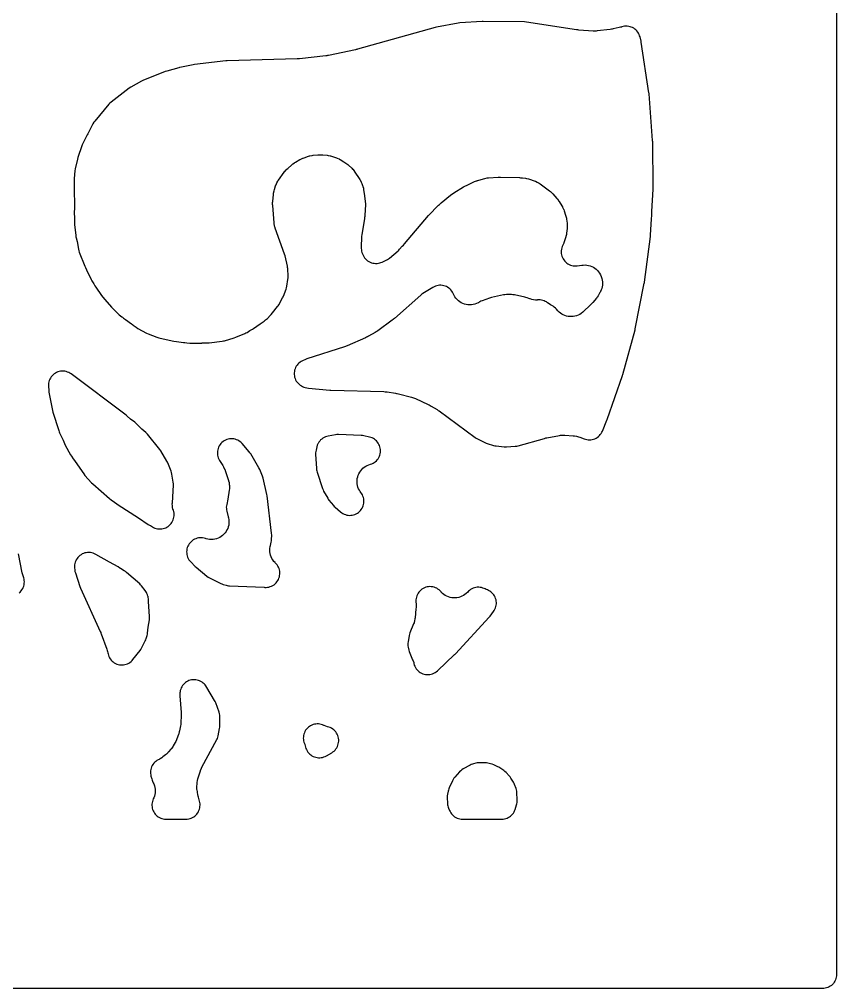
# Model space of a CAD drawing. Header units: millimetres. Extents: x 0 to 300, y 0 to 300.
# Drawn here: x 155.5 to 300.1, y -0.1 to 171.4 of the extents above; entities that cross this region are included whole.
import ezdxf

# ---------------------------------------------------------------- set-up
doc = ezdxf.new("R2010")
doc.units = ezdxf.units.MM
doc.layers.add('CUT', color=7, linetype='CONTINUOUS')

msp = doc.modelspace()

# ---------------------------------------------------------------- linework, layer by layer
at = {"layer": 'CUT'}
for points in [[(300.15, 297.0119), (300.15, 2.4114), (300.1369, 2.1453), (300.135, 2.1054), (300.135, 2.1053), (300.099, 1.8629), (300.0395, 1.6252), (299.9569, 1.3944), (299.8521, 1.1729), (299.7262, 0.9627), (299.5802, 0.7659), (299.4156, 0.5844), (299.2341, 0.4198), (299.0373, 0.2738), (298.8271, 0.1479), (298.6056, 0.0431), (298.3748, -0.0395), (298.1371, -0.099), (297.8947, -0.135), (297.5886, -0.15), (297.0775, -0.15), (3, -0.15)], [(155.4846, 69.8985), (155.668, 70.0649), (155.8339, 70.2486), (155.9809, 70.4479), (156.1075, 70.6607), (156.2123, 70.885), (156.2945, 71.1185), (156.3532, 71.3591), (156.3878, 71.6042), (156.398, 71.8516), (156.3836, 72.0988), (156.3449, 72.3433), (156.2822, 72.5828), (156.1727, 72.9297), (156.1147, 73.1334), (156.0792, 73.2728), (156.0328, 73.4795), (155.3833, 76.8083)]]:
    msp.add_lwpolyline(points, dxfattribs=at)
for points in [[(165.2503, 136.5051), (165.2547, 135.4103), (165.2699, 135.1458), (165.487, 133.1814), (165.5211, 132.9625), (165.5744, 132.7475), (165.7671, 132.0956), (165.9857, 130.7444), (166.0408, 130.4891), (166.1223, 130.241), (167.0815, 127.7639), (167.1953, 127.5122), (167.4032, 127.1129), (168.2015, 125.3938), (168.3129, 125.1814), (168.4441, 124.9806), (168.6903, 124.6406), (168.8691, 124.2971), (169.0262, 124.0356), (170.0476, 122.5494), (170.2638, 122.2775), (170.6569, 121.8479), (171.8457, 120.4682), (171.9944, 120.31), (172.1563, 120.1653), (172.3182, 120.0328), (172.8328, 119.4706), (173.0041, 119.3007), (173.191, 119.148), (173.6804, 118.7863), (173.7792, 118.6969), (173.9582, 118.5619), (174.3159, 118.3166), (175.3401, 117.5596), (175.5113, 117.4195), (175.6855, 117.2891), (175.8132, 117.2099), (176.1923, 116.9298), (176.4938, 116.7386), (178.0179, 115.9187), (178.2886, 115.7933), (179.8704, 115.1722), (180.2149, 115.0649), (182.56, 114.5166), (182.8532, 114.4662), (183.3226, 114.4141), (184.5546, 114.242), (184.8249, 114.2191), (185.1737, 114.2085), (185.7018, 114.1499), (186.0018, 114.1347), (187.2259, 114.1465), (187.4801, 114.1388), (187.7829, 114.148), (187.8298, 114.1523), (188.8179, 114.1617), (189.1095, 114.1816), (191.4331, 114.4774), (191.6253, 114.5095), (191.8144, 114.5565), (193.5503, 115.0603), (193.8296, 115.1597), (195.4217, 115.8351), (195.6186, 115.9289), (195.8065, 116.0395), (196.2841, 116.3495), (196.5298, 116.4586), (196.7606, 116.5758), (196.9781, 116.7162), (198.1292, 117.547), (198.6561, 117.889), (198.8474, 118.0263), (199.025, 118.1811), (199.0771, 118.2311), (199.0803, 118.2334), (199.2487, 118.3663), (199.4052, 118.5132), (199.9039, 119.0236), (200.0972, 119.2088), (200.3396, 119.4773), (201.2026, 120.5851), (201.311, 120.7354), (201.4079, 120.8934), (202.1047, 122.1289), (202.191, 122.2964), (202.2645, 122.4699), (202.7315, 123.7006), (202.809, 123.9406), (202.8619, 124.1872), (203.0584, 125.3983), (203.0875, 125.6719), (203.0863, 125.947), (203.0033, 127.3454), (202.9835, 127.5439), (202.948, 127.7402), (202.54, 129.5734), (202.4546, 129.8696), (200.8129, 134.4762), (200.7618, 134.63), (200.7533, 134.6577), (200.6779, 134.9459), (200.6276, 135.2396), (200.624, 135.2684), (200.6071, 135.4296), (200.3529, 138.4848), (200.3428, 138.6484), (200.3417, 138.6777), (200.3431, 139.0053), (200.3445, 139.0345), (200.356, 139.198), (200.4684, 140.4196), (200.4933, 140.627), (200.4988, 140.6638), (200.5831, 141.0727), (200.5926, 141.1087), (200.6517, 141.309), (200.8625, 141.957), (200.9272, 142.1395), (200.9396, 142.1718), (201.084, 142.497), (201.2612, 142.8056), (201.2799, 142.8346), (201.389, 142.9946), (202.3972, 144.3935), (202.5243, 144.5598), (202.5477, 144.5888), (202.8287, 144.8989), (202.8552, 144.9251), (203.0083, 145.0679), (203.7263, 145.7015), (203.8735, 145.8248), (203.9003, 145.8461), (204.2125, 146.0693), (204.2413, 146.0877), (204.4056, 146.1871), (205.1519, 146.6126), (205.3189, 146.7023), (205.3491, 146.7175), (205.6956, 146.871), (205.7272, 146.8832), (205.9058, 146.9466), (206.6999, 147.2062), (206.8858, 147.2617), (206.9193, 147.2708), (207.2984, 147.3525), (207.3326, 147.3581), (207.5249, 147.3842), (208.3115, 147.4702), (208.5195, 147.4871), (208.5566, 147.4891), (208.9736, 147.4881), (209.0108, 147.486), (209.2186, 147.4681), (209.9676, 147.3826), (210.1447, 147.3581), (210.1762, 147.353), (210.5258, 147.2789), (210.5567, 147.2708), (210.7285, 147.2213), (211.4812, 146.9849), (211.6796, 146.9164), (211.7146, 146.9032), (212.0981, 146.7337), (212.1315, 146.7166), (212.3156, 146.616), (212.9368, 146.2536), (213.6636, 145.7268), (213.7389, 145.6593), (214.3347, 145.0932), (214.4802, 144.9472), (214.5054, 144.9204), (214.7712, 144.6055), (214.7934, 144.5761), (214.9129, 144.4082), (215.6706, 143.279), (215.7917, 143.0862), (215.8122, 143.0512), (216.0182, 142.6453), (216.0343, 142.6081), (216.1184, 142.3965), (216.244, 142.0503), (216.2978, 141.8913), (216.3067, 141.8626), (216.3925, 141.5381), (216.3989, 141.5088), (216.4308, 141.3439), (216.6266, 140.1966), (216.757, 138.7024), (216.7572, 138.6996), (216.6542, 136.7451), (216.6361, 136.5255), (216.6194, 136.3767), (216.5885, 136.1585), (216.1098, 133.3741), (216.0749, 133.03), (216.0131, 131.0886), (216.0165, 130.8572), (216.0412, 130.6272), (216.087, 130.4005), (216.1537, 130.179), (216.2484, 129.9098), (216.3443, 129.6758), (216.4634, 129.4527), (216.6044, 129.2428), (216.7658, 129.0482), (216.9461, 128.8709), (217.1434, 128.7128), (217.3557, 128.5753), (217.5807, 128.46), (217.8163, 128.3681), (218.0599, 128.3004), (218.3091, 128.2576), (218.5614, 128.2403), (218.6162, 128.2393), (218.8437, 128.2455), (219.0697, 128.2724), (219.2923, 128.3198), (219.5097, 128.3872), (219.7201, 128.4741), (220.4476, 128.8142), (220.6471, 128.9186), (220.8363, 129.0405), (221.0138, 129.179), (222.5296, 130.4753), (222.6712, 130.6062), (222.8022, 130.7476), (223.2931, 131.3198), (223.4746, 131.4915), (223.6613, 131.6882), (227.936, 136.7135), (229.6794, 138.5295), (229.8452, 138.6919), (229.9612, 138.7986), (230.1367, 138.9504), (231.8367, 140.3307), (232.0358, 140.4817), (232.1743, 140.5796), (232.383, 140.7169), (234.1374, 141.7894), (234.3275, 141.8982), (234.4587, 141.9682), (234.6548, 142.0656), (236.0854, 142.725), (236.213, 142.7809), (236.2361, 142.7905), (236.497, 142.888), (236.5207, 142.8959), (236.6537, 142.9373), (237.6864, 143.238), (237.8854, 143.29), (237.9212, 143.2983), (238.3262, 143.3693), (238.3626, 143.3737), (238.5675, 143.3924), (240.233, 143.4988), (240.3953, 143.5057), (240.5057, 143.5079), (240.6681, 143.5077), (244.0047, 143.4314), (244.2226, 143.4201), (244.3703, 143.4081), (244.5872, 143.3841), (245.0744, 143.3158), (245.2397, 143.2889), (245.2691, 143.2834), (245.5952, 143.2075), (245.6241, 143.1994), (245.7843, 143.1507), (246.6159, 142.877), (246.8045, 142.8093), (246.8379, 142.7963), (247.1733, 142.6446), (247.4907, 142.4579), (247.5205, 142.4381), (247.6845, 142.323), (249.3324, 141.0998), (249.4845, 140.9807), (249.5111, 140.9587), (249.796, 140.6977), (249.8202, 140.6731), (249.9522, 140.5319), (250.6346, 139.7633), (250.7367, 139.6433), (250.7545, 139.6214), (250.9432, 139.3691), (250.9591, 139.3458), (251.0453, 139.2139), (251.5169, 138.4582), (251.6308, 138.2628), (251.65, 138.2274), (251.8415, 137.8179), (251.8563, 137.7804), (251.9332, 137.5677), (252.1851, 136.7986), (252.2345, 136.6353), (252.2427, 136.606), (252.3189, 136.2736), (252.3244, 136.2436), (252.3511, 136.0752), (252.4503, 135.3429), (252.4678, 135.19), (252.4704, 135.1625), (252.4853, 134.8798), (252.4769, 134.5968), (252.4749, 134.5693), (252.4609, 134.416), (252.3708, 133.6129), (252.3435, 133.417), (252.3378, 133.3822), (252.2525, 132.9961), (252.2431, 132.9621), (252.1853, 132.7729), (251.9435, 132.0498), (251.8778, 131.8689), (251.8652, 131.8369), (251.7064, 131.4865), (251.6893, 131.4533), (251.5859, 131.2259), (251.5057, 130.9894), (251.4495, 130.7461), (251.4179, 130.4983), (251.4111, 130.2487), (251.4293, 129.9996), (251.4723, 129.7535), (251.5396, 129.513), (251.6305, 129.2804), (251.7442, 129.0581), (251.8795, 128.8482), (252.0351, 128.6528), (252.2094, 128.4739), (252.4007, 128.3133), (252.6071, 128.1727), (252.8264, 128.0532), (253.0566, 127.9563), (253.2953, 127.8829), (253.5401, 127.8336), (253.7886, 127.809), (254.0384, 127.8093), (254.2545, 127.8312), (254.2546, 127.8304), (255.0668, 127.933), (255.2506, 127.9517), (255.2835, 127.9542), (255.623, 127.9634), (255.932, 127.9413), (256.2374, 127.8889), (256.5361, 127.8067), (256.8253, 127.6955), (257.1021, 127.5564), (257.3639, 127.3907), (257.6081, 127.2001), (257.8324, 126.9863), (258.0346, 126.7515), (258.2127, 126.498), (258.3649, 126.2282), (258.5005, 125.9207), (258.6102, 125.5873), (258.6803, 125.2782), (258.7183, 124.9864), (258.7288, 124.6922), (258.7118, 124.3984), (258.6675, 124.1075), (258.5961, 123.822), (258.4983, 123.5444), (258.3632, 123.2515), (258.3487, 123.2236), (258.2642, 123.0698), (258.0158, 122.6417), (257.9386, 122.5146), (257.9243, 122.4921), (257.7552, 122.2476), (257.7392, 122.2263), (257.6475, 122.1093), (257.007, 121.3243), (256.8445, 121.138), (256.7301, 121.0153), (256.5557, 120.8402), (255.3732, 119.7286), (255.2386, 119.608), (255.214, 119.5871), (254.9513, 119.3839), (254.6948, 119.2225), (254.424, 119.0865), (254.1414, 118.9773), (253.8496, 118.8957), (253.5513, 118.8426), (253.2492, 118.8184), (252.9463, 118.8234), (252.6452, 118.8576), (252.3488, 118.9206), (252.0598, 119.0118), (251.781, 119.1304), (251.5148, 119.2753), (251.2639, 119.4451), (251.0304, 119.6382), (250.8167, 119.853), (250.5733, 120.1499), (250.3934, 120.3468), (250.1936, 120.5235), (249.9761, 120.6778), (249.7434, 120.8082), (249.541, 120.9077), (249.2683, 121.0747), (248.9998, 121.2783), (248.8032, 121.4132), (248.5946, 121.5287), (248.376, 121.6239), (248.1493, 121.6977), (247.9165, 121.7497), (247.6799, 121.7792), (247.4416, 121.7861), (247.2037, 121.7702), (247.1573, 121.7649), (246.8431, 121.7604), (246.53, 121.7872), (246.2212, 121.8452), (245.8907, 121.9422), (245.8591, 121.9532), (245.6838, 122.0193), (245.3688, 122.1472), (245.1601, 122.2213), (244.9457, 122.2766), (243.1184, 122.6628), (242.8617, 122.7033), (242.6022, 122.7169), (241.7196, 122.7171), (241.4607, 122.7038), (241.2046, 122.6637), (239.0588, 122.2127), (238.876, 122.167), (238.6971, 122.1076), (237.4027, 121.6234), (237.199, 121.5368), (237.0038, 121.4324), (236.9177, 121.3814), (236.757, 121.2913), (236.7279, 121.276), (236.4211, 121.1327), (236.1297, 121.0301), (235.8297, 120.9566), (235.5239, 120.9128), (235.2153, 120.8993), (234.9068, 120.9161), (234.6015, 120.9631), (234.3023, 121.0398), (234.012, 121.1455), (233.7336, 121.2792), (233.4695, 121.4396), (233.2225, 121.6251), (232.9949, 121.8339), (232.7889, 122.064), (232.6064, 122.3133), (232.4493, 122.5793), (232.2867, 122.9288), (232.1711, 123.1482), (232.0343, 123.355), (231.8777, 123.5473), (231.7028, 123.7231), (231.5114, 123.8808), (231.3053, 124.0187), (231.0865, 124.1355), (230.8572, 124.23), (230.6197, 124.3014), (230.3763, 124.3489), (230.1294, 124.372), (229.8814, 124.3706), (229.6348, 124.3446), (229.392, 124.2943), (229.1553, 124.2201), (228.9272, 124.1229), (228.7098, 124.0036), (226.9179, 122.9011), (226.7397, 122.7805), (226.5724, 122.6451), (221.8823, 118.5), (221.7504, 118.3887), (221.659, 118.3152), (221.5221, 118.2101), (218.9423, 116.3223), (218.7676, 116.2019), (218.6467, 116.1235), (218.4655, 116.0132), (217.2771, 115.335), (217.1017, 115.241), (216.9809, 115.1804), (216.8008, 115.0958), (213.5201, 113.6606), (213.3433, 113.5885), (213.2221, 113.5427), (213.0418, 113.4797), (206.412, 111.3518), (206.1469, 111.2498), (205.6268, 111.0149), (205.4042, 110.9006), (205.1942, 110.7647), (204.9988, 110.6084), (204.82, 110.4334), (204.6596, 110.2414), (204.5192, 110.0344), (204.4002, 109.8143), (204.3037, 109.5835), (204.2309, 109.3441), (204.1823, 109.0987), (204.1585, 108.8497), (204.1597, 108.5995), (204.1859, 108.3507), (204.2368, 108.1057), (204.312, 107.8671), (204.4106, 107.6372), (204.5317, 107.4183), (204.6741, 107.2126), (204.8363, 107.0221), (205.0168, 106.8488), (205.2137, 106.6945), (205.425, 106.5605), (205.6486, 106.4484), (205.8824, 106.3592), (206.1146, 106.2837), (206.3869, 106.2117), (206.6655, 106.1709), (210.4738, 105.8305), (210.5019, 105.8282), (210.507, 105.8278), (210.6257, 105.8213), (220.0145, 105.5365), (220.2318, 105.5236), (220.3792, 105.5106), (220.5955, 105.485), (222.061, 105.2688), (222.2601, 105.2339), (222.3946, 105.2066), (222.5916, 105.161), (224.9326, 104.5525), (225.0899, 104.5079), (225.1179, 104.4993), (225.4258, 104.3899), (225.453, 104.3789), (225.6031, 104.3142), (227.8672, 103.2793), (228.0688, 103.1797), (228.2037, 103.1081), (228.399, 102.9966), (229.4381, 102.3614), (229.5732, 102.2747), (229.6638, 102.2139), (229.7951, 102.1216), (236.2065, 97.4044), (236.3833, 97.2856), (236.5696, 97.1822), (237.9061, 96.5137), (238.1107, 96.4226), (238.3227, 96.3501), (239.4434, 96.0223), (239.6584, 95.9696), (239.8773, 95.9361), (241.3033, 95.7824), (241.5267, 95.7684), (241.7506, 95.7745), (243.29, 95.8852), (243.5382, 95.9156), (243.782, 95.9706), (248.4366, 97.2683), (248.6008, 97.3102), (248.7131, 97.336), (248.8791, 97.3704), (251.0807, 97.7744), (251.307, 97.8088), (251.3474, 97.8137), (251.804, 97.8409), (251.8448, 97.8408), (252.0735, 97.8334), (253.5414, 97.7412), (253.7346, 97.7241), (253.769, 97.7201), (254.1204, 97.6612), (254.4639, 97.5663), (254.4967, 97.5554), (254.6791, 97.4894), (255.4689, 97.1803), (255.699, 97.1029), (255.9354, 97.0482), (256.176, 97.0167), (256.4186, 97.0087), (256.6607, 97.0242), (256.9003, 97.0631), (257.1349, 97.1251), (257.3624, 97.2095), (257.5807, 97.3156), (257.7876, 97.4423), (257.9813, 97.5885), (258.1599, 97.7528), (258.3217, 97.9337), (258.4653, 98.1293), (258.5891, 98.338), (258.6922, 98.5577), (259.4816, 100.4778), (259.4916, 100.5023), (259.4933, 100.5067), (259.5323, 100.6111), (262.252, 108.4249), (262.2624, 108.4554), (262.2642, 108.4608), (262.3035, 108.5903), (264.4742, 116.4971), (264.483, 116.5303), (264.4846, 116.5362), (264.5169, 116.6774), (266.1174, 124.73), (266.1235, 124.7617), (266.1245, 124.7672), (266.1456, 124.9007), (267.2026, 133.0335), (267.2069, 133.0685), (267.2076, 133.0746), (267.2203, 133.2221), (267.3839, 136.1431), (267.4155, 136.3253), (267.4336, 136.5669), (267.4565, 137.4385), (267.6791, 141.4134), (267.6807, 141.4452), (267.6809, 141.4508), (267.6831, 141.5849), (267.5969, 149.8471), (267.5964, 149.8786), (267.5962, 149.8842), (267.5897, 150.0165), (266.961, 158.2664), (266.958, 158.3026), (266.9574, 158.309), (266.939, 158.4604), (265.5735, 167.3996), (265.5326, 167.6078), (265.3589, 168.3285), (265.2908, 168.561), (265.2005, 168.7859), (265.0889, 169.0009), (264.9569, 169.2042), (264.8059, 169.3937), (264.6373, 169.5677), (264.4526, 169.7245), (264.2536, 169.8628), (264.0422, 169.9811), (263.8203, 170.0784), (263.59, 170.1538), (263.3535, 170.2065), (263.113, 170.2361), (262.8707, 170.2422), (262.629, 170.2249), (262.3902, 170.1842), (262.1563, 170.1206), (262.0546, 170.0876), (261.9007, 170.0429), (261.6719, 169.9843), (260.6272, 169.7512), (260.4289, 169.7125), (260.2935, 169.6899), (260.0933, 169.662), (257.7852, 169.4031), (257.6187, 169.3882), (257.5889, 169.3861), (257.2549, 169.3786), (257.225, 169.3793), (257.0581, 169.3867), (254.5281, 169.5553), (254.3649, 169.5698), (254.2542, 169.5821), (254.0917, 169.6037), (245.2712, 170.9728), (244.9072, 171.0024), (237.5786, 171.0595), (237.5451, 171.0595), (237.539, 171.0595), (237.3977, 171.0547), (233.4487, 170.8088), (233.1648, 170.7748), (229.3498, 170.0939), (229.1088, 170.0385), (215.3405, 166.1451), (215.2168, 166.1124), (215.1324, 166.0916), (215.0077, 166.0631), (210.2368, 165.0595), (210.0575, 165.0263), (209.9351, 165.0067), (209.7544, 164.9823), (205.1176, 164.4699), (204.9636, 164.4561), (204.8589, 164.4489), (204.7045, 164.4414), (192.292, 164.0985), (192.0754, 164.0831), (186.4957, 163.4416), (186.2804, 163.4072), (183.8996, 162.9203), (183.8697, 162.914), (183.8642, 162.9128), (183.7389, 162.8822), (181.6106, 162.3033), (181.3289, 162.2083), (177.3846, 160.6118), (177.1094, 160.4804), (175.2681, 159.4585), (174.9664, 159.2613), (171.7353, 156.8), (171.5237, 156.6194), (171.3335, 156.4164), (168.8487, 153.4494), (168.6805, 153.224), (168.5387, 152.981), (167.631, 151.203), (167.5132, 151.0046), (167.3497, 150.6766), (167.2988, 150.5524), (166.7003, 149.38), (166.6216, 149.2106), (166.5558, 149.0358), (165.8652, 146.9696), (165.7958, 146.7194), (165.4067, 144.968), (165.3568, 144.6449), (165.2369, 143.2821), (165.2274, 143.0363), (165.2348, 142.3461), (165.2347, 142.345), (165.2322, 142.3071), (165.2317, 142.3002), (165.2273, 142.1399), (165.2455, 137.6681), (165.2214, 137.5269), (165.2039, 137.2836), (165.2102, 137.0398)], [(162.1011, 108.9256), (161.8841, 108.8098), (161.6795, 108.6733), (161.4893, 108.5174), (161.3154, 108.3435), (161.1594, 108.1533), (161.0228, 107.9488), (160.907, 107.7318), (160.813, 107.5045), (160.7419, 107.2691), (160.6942, 107.0278), (160.6705, 106.783), (160.6709, 106.537), (160.711, 105.7512), (160.7505, 105.4181), (161.3568, 102.1827), (161.433, 101.8813), (162.4722, 98.633), (162.5391, 98.449), (162.6203, 98.2707), (163.2763, 96.9676), (163.5196, 96.3527), (163.6475, 96.0791), (164.5752, 94.3718), (164.7181, 94.1399), (165.0576, 93.6508), (165.1123, 93.5643), (165.3888, 93.1736), (166.9161, 90.9731), (167.1163, 90.7211), (168.3117, 89.4002), (168.5213, 89.1943), (171.4964, 86.5974), (171.7611, 86.3958), (172.3678, 85.9944), (172.7609, 85.6706), (173.0038, 85.4938), (176.6228, 83.1796), (178.3343, 82.0473), (178.5447, 81.9225), (178.7084, 81.846), (179.059, 81.6217), (179.273, 81.4993), (179.4979, 81.3986), (179.7317, 81.3205), (179.972, 81.2658), (180.2166, 81.2351), (180.463, 81.2286), (180.7088, 81.2463), (180.9517, 81.2882), (181.1893, 81.3538), (181.4192, 81.4425), (181.6393, 81.5534), (181.8475, 81.6854), (182.0416, 81.8373), (182.2198, 82.0075), (182.3804, 82.1945), (182.5218, 82.3964), (182.6426, 82.6112), (182.7417, 82.8369), (182.8181, 83.0712), (182.871, 83.312), (182.9, 83.5567), (182.9047, 83.8031), (182.8852, 84.0488), (182.8415, 84.2914), (182.7742, 84.5285), (182.7048, 84.7337), (182.6357, 85.0297), (182.5956, 85.3309), (182.5836, 85.6638), (182.584, 85.6962), (182.5906, 85.8773), (182.778, 88.961), (182.7795, 89.2381), (182.7502, 89.5138), (182.5211, 90.9232), (182.461, 91.1959), (182.3708, 91.4603), (181.7844, 92.9084), (181.7067, 93.0812), (181.6161, 93.2477), (180.5548, 95.0328), (180.3533, 95.3229), (178.2084, 97.9872), (178.0698, 98.1452), (177.9185, 98.2911), (177.2155, 98.9137), (176.1854, 99.9289), (175.9317, 100.1475), (175.2119, 100.688), (174.6034, 101.2269), (174.4427, 101.3577), (164.6644, 108.6669), (164.4604, 108.8043), (164.2439, 108.9209), (164.017, 109.0158), (163.7818, 109.0878), (163.5407, 109.1365), (163.296, 109.1612), (163.0501, 109.1617), (162.8052, 109.1381), (162.5639, 109.0905), (162.3285, 109.0194)], [(214.8944, 83.8067), (215.1178, 83.9057), (215.3305, 84.0262), (215.5305, 84.1668), (215.7158, 84.3262), (215.8846, 84.503), (216.0353, 84.6955), (216.1665, 84.9017), (216.2769, 85.1198), (216.3656, 85.3476), (216.4315, 85.583), (216.4742, 85.8237), (216.4931, 86.0674), (216.4881, 86.3118), (216.4593, 86.5545), (216.407, 86.7933), (216.3315, 87.0258), (216.2338, 87.2498), (216.1146, 87.4632), (215.9751, 87.664), (215.846, 87.8317), (215.6848, 88.089), (215.5493, 88.3607), (215.4405, 88.6441), (215.3596, 88.9367), (215.3073, 89.2357), (215.284, 89.5384), (215.2901, 89.842), (215.3254, 90.1435), (215.3896, 90.4402), (215.4821, 90.7294), (215.602, 91.0082), (215.7483, 91.2743), (215.9195, 91.5249), (216.1142, 91.7579), (216.3303, 91.9711), (216.5661, 92.1624), (216.8191, 92.3301), (217.0872, 92.4726), (217.3677, 92.5886), (217.6618, 92.6781), (217.8904, 92.76), (218.11, 92.8637), (218.3185, 92.9883), (218.5139, 93.1324), (218.6945, 93.2949), (218.8584, 93.4741), (219.0041, 93.6684), (219.1303, 93.8759), (219.2358, 94.0946), (219.3195, 94.3226), (219.3808, 94.5576), (219.4189, 94.7975), (219.4336, 95.0399), (219.4247, 95.2826), (219.3923, 95.5233), (219.3367, 95.7597), (219.2584, 95.9896), (219.1582, 96.2108), (219.037, 96.4212), (218.8959, 96.6189), (218.7363, 96.802), (218.5597, 96.9687), (218.3678, 97.1176), (218.1623, 97.247), (217.9453, 97.356), (217.7187, 97.4433), (217.4847, 97.5083), (216.4687, 97.7378), (216.2431, 97.778), (216.0147, 97.7973), (211.9962, 97.9531), (211.7217, 97.9487), (211.4492, 97.9142), (210.1577, 97.6778), (209.912, 97.6198), (209.6733, 97.5374), (209.4442, 97.4313), (209.227, 97.3027), (209.0238, 97.1528), (208.8368, 96.9831), (208.6679, 96.7955), (208.5187, 96.5918), (208.3909, 96.3741), (208.3607, 96.3161), (208.2362, 96.0369), (208.1468, 95.7446), (208.0145, 95.1939), (207.9697, 94.9585), (207.9477, 94.7199), (207.9486, 94.4803), (208.0803, 91.9432), (208.102, 91.7198), (208.1436, 91.4993), (208.2048, 91.2834), (209.169, 88.3858), (209.2581, 88.1563), (209.3694, 87.9367), (210.0834, 86.6847), (210.1909, 86.5127), (210.3121, 86.3501), (211.0931, 85.3853), (211.2447, 85.2147), (211.4111, 85.0586), (212.3691, 84.2392), (212.5624, 84.0896), (212.7694, 83.9595), (212.9881, 83.8503), (213.2164, 83.763), (213.4521, 83.6984), (213.6931, 83.6572), (213.9369, 83.6396), (214.1812, 83.646), (214.4238, 83.6762), (214.6623, 83.7299)], [(185.8921, 78.9731), (185.721, 78.7927), (185.5686, 78.5963), (185.4365, 78.3857), (185.326, 78.163), (185.2381, 77.9304), (185.1737, 77.6902), (185.1336, 77.4449), (185.118, 77.1968), (185.1271, 76.9483), (185.1609, 76.702), (185.2189, 76.4603), (185.3007, 76.2255), (185.4054, 76), (185.532, 75.786), (185.6792, 75.5856), (185.8456, 75.4009), (186.6307, 74.6118), (186.8161, 74.4432), (188.7151, 72.8835), (188.9349, 72.7222), (189.1711, 72.5858), (191.1432, 71.5856), (191.3496, 71.4924), (191.5636, 71.4183), (192.1076, 71.2571), (192.3062, 71.207), (192.5083, 71.1733), (192.7124, 71.1563), (198.8156, 70.8981), (198.9542, 70.8893), (199.201, 70.8858), (199.4469, 70.9066), (199.6896, 70.9516), (199.9267, 71.0203), (200.1558, 71.112), (200.3747, 71.2259), (200.5814, 71.3608), (200.7738, 71.5155), (200.9499, 71.6883), (201.1082, 71.8777), (201.247, 72.0817), (201.3651, 72.2985), (201.4612, 72.5258), (201.5344, 72.7615), (201.584, 73.0033), (201.6095, 73.2488), (201.6107, 73.4956), (201.5875, 73.7413), (201.5403, 73.9835), (201.4694, 74.2199), (201.3755, 74.4482), (201.2596, 74.6661), (201.1227, 74.8715), (200.9663, 75.0623), (200.7918, 75.2369), (200.7644, 75.2617), (200.5579, 75.4893), (200.3746, 75.7359), (200.2162, 75.9993), (200.0843, 76.2769), (199.9801, 76.566), (199.9047, 76.8639), (199.8587, 77.1678), (199.8425, 77.4747), (199.8564, 77.7817), (199.9044, 78.1151), (199.9107, 78.1472), (199.95, 78.3262), (200.0823, 78.8653), (200.1318, 79.1256), (200.1534, 79.3898), (200.1738, 80.1016), (200.1575, 80.4666), (199.3756, 87.0824), (199.3282, 87.3539), (198.6667, 90.2055), (198.6131, 90.4005), (198.5439, 90.5904), (198.0764, 91.7289), (197.9198, 92.0447), (196.4619, 94.5283), (196.3335, 94.7251), (196.1873, 94.9089), (194.9394, 96.3351), (194.7664, 96.5139), (194.5765, 96.6747), (194.3716, 96.8158), (194.1537, 96.9359), (193.9249, 97.0336), (193.6875, 97.1082), (193.4439, 97.1588), (193.1964, 97.1849), (192.9476, 97.1863), (192.6999, 97.163), (192.4557, 97.1151), (192.2175, 97.0432), (191.9876, 96.948), (191.7683, 96.8304), (191.5618, 96.6916), (191.3702, 96.533), (191.1952, 96.3561), (191.0387, 96.1626), (190.9022, 95.9546), (190.787, 95.7341), (190.6944, 95.5031), (190.6251, 95.2641), (190.58, 95.0195), (190.5594, 94.7715), (190.5635, 94.5227), (190.5924, 94.2756), (190.6456, 94.0325), (190.7228, 93.796), (190.8231, 93.5683), (190.9456, 93.3517), (191.5225, 92.4402), (191.634, 92.2522), (191.6528, 92.2181), (191.842, 91.8243), (191.8568, 91.7882), (191.9338, 91.5836), (192.4849, 89.9802), (192.5398, 89.807), (192.5489, 89.7758), (192.6264, 89.4509), (192.6721, 89.12), (192.6749, 89.0876), (192.6866, 88.9062), (192.7037, 88.4832), (192.698, 88.3548), (192.6944, 88.3186), (192.6688, 88.1159), (192.4209, 86.5088), (192.2054, 85.5716), (192.1625, 85.3319), (192.1431, 85.0892), (192.1473, 84.8458), (192.1753, 84.6039), (192.2266, 84.3659), (192.4858, 83.3961), (192.5291, 83.2168), (192.536, 83.1846), (192.591, 82.8501), (192.6109, 82.5415), (192.6004, 82.2324), (192.5595, 81.9258), (192.4888, 81.6247), (192.3889, 81.3321), (192.2606, 81.0506), (192.1054, 80.7831), (191.9246, 80.5322), (191.7201, 80.3002), (191.4937, 80.0895), (191.2477, 79.902), (190.9846, 79.7395), (190.7067, 79.6037), (190.4168, 79.4959), (190.1178, 79.417), (189.8124, 79.3679), (189.5037, 79.3491), (189.1947, 79.3606), (188.8883, 79.4025), (188.5874, 79.4742), (188.4338, 79.5273), (188.1951, 79.5966), (187.9506, 79.642), (187.7029, 79.6628), (187.4543, 79.6589), (187.2073, 79.6303), (186.9644, 79.5773), (186.7279, 79.5005), (186.5003, 79.4006), (186.2837, 79.2785), (186.0803, 79.1355)], [(166.4374, 76.6771), (166.2357, 76.5345), (166.049, 76.3726), (165.8792, 76.1931), (165.728, 75.9978), (165.5968, 75.7884), (165.4868, 75.5672), (165.3993, 75.3361), (165.335, 75.0976), (165.2946, 74.8538), (165.2784, 74.6073), (165.2866, 74.3604), (165.3165, 74.0002), (165.356, 73.719), (165.4271, 73.444), (166.2044, 71.0176), (166.3138, 70.7359), (169.8456, 63.0545), (169.909, 62.9084), (169.95, 62.8082), (170.0072, 62.6594), (170.9947, 59.92), (171.0663, 59.7004), (171.1103, 59.55), (171.1682, 59.3265), (171.2204, 59.0961), (171.286, 58.8605), (171.3744, 58.6324), (171.4846, 58.4141), (171.6156, 58.2075), (171.7662, 58.0148), (171.9349, 57.8377), (172.1201, 57.6779), (172.32, 57.537), (172.5328, 57.4163), (172.7563, 57.317), (172.9884, 57.24), (173.227, 57.186), (173.4697, 57.1556), (173.7142, 57.1491), (173.9582, 57.1665), (174.1993, 57.2077), (174.4352, 57.2722), (174.6637, 57.3594), (174.8826, 57.4686), (175.0897, 57.5987), (175.2832, 57.7483), (175.4611, 57.9162), (175.6218, 58.1006), (176.8813, 59.698), (177.0309, 59.9095), (177.1579, 60.1353), (177.8009, 61.4321), (177.8859, 61.6233), (177.9546, 61.8209), (178.1187, 62.365), (178.1739, 62.5832), (178.2093, 62.8055), (178.3297, 63.8693), (178.5362, 65.1656), (178.5646, 65.4419), (178.5622, 65.7197), (178.3885, 68.4145), (178.3859, 68.6199), (178.3713, 68.8584), (178.3341, 69.0945), (178.2909, 69.2623), (178.2754, 69.3317), (178.1924, 69.5782), (178.0843, 69.8147), (178.0684, 69.8417), (178.0028, 69.9813), (177.892, 70.1715), (177.7649, 70.3511), (177.1393, 71.1578), (176.9826, 71.3409), (176.8091, 71.508), (174.4803, 73.5437), (174.2874, 73.6962), (174.0804, 73.8291), (173.4258, 74.2052), (173.2917, 74.3053), (172.995, 74.4959), (171.4503, 75.3403), (169.0235, 76.7346), (168.8035, 76.847), (168.5734, 76.9371), (168.3356, 77.004), (168.0923, 77.0471), (167.846, 77.0661), (167.599, 77.0606), (167.3538, 77.0307), (167.1126, 76.9768), (166.878, 76.8994), (166.6522, 76.7991)], [(226.9284, 55.5849), (227.1676, 55.5116), (227.4129, 55.4625), (227.6619, 55.4382), (227.912, 55.4389), (228.1609, 55.4646), (228.4059, 55.515), (228.6446, 55.5897), (228.8747, 55.6878), (229.0939, 55.8085), (229.2998, 55.9504), (229.4906, 56.1123), (232.5468, 58.9797), (232.572, 59.0037), (232.5765, 59.0081), (232.6792, 59.1131), (238.6806, 65.6259), (238.8402, 65.8175), (239.4368, 66.6108), (239.5732, 66.8119), (239.6895, 67.0253), (239.7845, 67.249), (239.8573, 67.4808), (239.9073, 67.7187), (239.934, 67.9602), (239.937, 68.2032), (239.9165, 68.4454), (239.8725, 68.6844), (239.8056, 68.918), (239.7163, 69.144), (239.6055, 69.3603), (239.4741, 69.5648), (239.3236, 69.7556), (239.1552, 69.9308), (238.9707, 70.0889), (238.7716, 70.2283), (238.56, 70.3478), (238.3377, 70.4461), (238.2109, 70.495), (238.1039, 70.539), (237.948, 70.6074), (237.7972, 70.6776), (237.5627, 70.7727), (237.3198, 70.8436), (237.071, 70.8897), (236.8189, 70.9103), (236.5659, 70.9053), (236.3147, 70.8748), (236.0679, 70.819), (235.828, 70.7386), (235.5974, 70.6344), (235.3786, 70.5073), (235.1737, 70.3588), (234.9849, 70.1904), (234.8605, 70.0545), (234.8602, 70.0548), (234.8587, 70.0532), (234.6188, 69.8148), (234.3796, 69.6198), (234.1224, 69.4492), (233.8498, 69.3046), (233.5643, 69.1874), (233.2687, 69.0988), (232.9658, 69.0396), (232.6585, 69.0103), (232.3499, 69.0113), (232.0429, 69.0426), (231.7404, 69.1038), (231.4454, 69.1943), (231.1606, 69.3133), (230.8889, 69.4597), (230.6329, 69.632), (230.395, 69.8286), (230.1775, 70.0475), (230.1395, 70.0941), (229.9725, 70.2792), (229.7879, 70.4469), (229.5875, 70.5952), (229.3733, 70.7229), (229.1474, 70.8287), (228.9122, 70.9113), (228.6698, 70.9702), (228.4229, 71.0046), (228.1737, 71.0142), (227.9248, 70.999), (227.6786, 70.959), (227.4377, 70.8948), (227.2044, 70.8068), (226.981, 70.696), (226.7697, 70.5635), (226.5727, 70.4107), (226.3919, 70.2389), (226.2291, 70.05), (226.0859, 69.8459), (225.9638, 69.6285), (225.8639, 69.4), (225.7873, 69.1626), (225.7348, 68.9189), (225.7067, 68.6711), (225.7035, 68.4217), (225.7277, 67.7702), (225.7287, 67.5209), (225.7237, 67.3519), (225.7081, 67.1031), (225.5549, 65.5103), (225.5332, 65.3307), (225.5286, 65.2987), (225.465, 64.9723), (225.3703, 64.6536), (225.3596, 64.6231), (225.2956, 64.4539), (224.6464, 62.8536), (224.56, 62.6033), (224.5006, 62.3452), (224.3068, 61.2389), (224.2769, 61.0022), (224.2697, 60.7637), (224.2852, 60.5255), (224.3234, 60.29), (224.4369, 59.7535), (224.503, 59.5053), (224.5941, 59.2652), (225.1177, 58.0737), (225.1862, 57.9073), (225.1977, 57.8773), (225.3011, 57.5632), (225.3415, 57.3846), (225.4087, 57.1436), (225.4997, 56.9106), (225.6136, 56.6879), (225.7491, 56.4776), (225.9049, 56.2819), (226.0796, 56.1028), (226.2712, 55.9421), (226.478, 55.8012), (226.6978, 55.6818)], [(179.4189, 30.9238), (179.5656, 30.7328), (179.7301, 30.5569), (179.9107, 30.3976), (180.1058, 30.2564), (180.3136, 30.1346), (180.5321, 30.0335), (180.7594, 29.9538), (180.9933, 29.8963), (181.2316, 29.8616), (181.4721, 29.85), (183.5955, 29.85), (184.9534, 29.85), (184.9987, 29.85), (185.2412, 29.8618), (185.4815, 29.8971), (185.7172, 29.9555), (185.9461, 30.0365), (186.1661, 30.1393), (186.3751, 30.263), (186.5711, 30.4064), (186.7522, 30.5681), (186.9168, 30.7467), (187.0633, 30.9403), (187.1904, 31.1473), (187.2967, 31.3656), (187.3814, 31.5932), (187.4435, 31.828), (187.4827, 32.0676), (187.4983, 32.31), (187.4904, 32.5527), (187.459, 32.7935), (187.4044, 33.0301), (187.2028, 33.743), (187.1632, 33.8953), (187.1567, 33.9227), (187.1016, 34.2067), (187.0649, 34.5465), (187.0635, 34.5463), (187.0436, 34.7192), (186.9912, 34.9603), (186.9478, 35.0947), (186.9341, 35.3826), (186.934, 35.4134), (186.9377, 35.5852), (186.9633, 36.1647), (186.9748, 36.3356), (186.9775, 36.3661), (187.02, 36.678), (187.0908, 36.9848), (187.0991, 37.0143), (187.1489, 37.1781), (187.5463, 38.3843), (187.6013, 38.5398), (187.6118, 38.5675), (187.7421, 38.8705), (187.755, 38.8971), (187.8301, 39.0441), (190.4608, 43.9261), (190.5666, 44.1479), (190.6501, 44.379), (190.7105, 44.6172), (190.9653, 45.8792), (191.0038, 46.1395), (191.0146, 46.4023), (190.9969, 47.9642), (190.9787, 48.2388), (190.9303, 48.5097), (190.8525, 48.7737), (190.2591, 50.4418), (190.168, 50.6636), (190.0561, 50.8757), (188.6966, 53.1766), (188.4926, 53.4713), (188.3804, 53.6108), (188.2196, 53.7921), (188.0419, 53.957), (187.8491, 54.1039), (187.6431, 54.2315), (187.4256, 54.3384), (187.1988, 54.4239), (186.9648, 54.4869), (186.7258, 54.527), (186.484, 54.5438), (186.2417, 54.5371), (186.0012, 54.5069), (185.7648, 54.4537), (185.5346, 54.3777), (185.3129, 54.2799), (185.1017, 54.161), (184.903, 54.0222), (184.7187, 53.8649), (184.5504, 53.6904), (184.3999, 53.5005), (184.2684, 53.2969), (184.1573, 53.0815), (184.0676, 52.8563), (184.0001, 52.6236), (183.9554, 52.3854), (183.9337, 52.2275), (183.9113, 51.9564), (183.9185, 51.6843), (184.1601, 48.707), (184.172, 48.4568), (184.1744, 48.2868), (184.1695, 48.0364), (184.1185, 47.0679), (184.0957, 46.8082), (184.0741, 46.6326), (184.0334, 46.3751), (183.8579, 45.4714), (183.8259, 45.3226), (183.8196, 45.2961), (183.7376, 45.0032), (183.7292, 44.9773), (183.6794, 44.8336), (183.3957, 44.0662), (183.3381, 43.9197), (183.3272, 43.8937), (183.1937, 43.6087), (183.1807, 43.5837), (183.1051, 43.4456), (182.7599, 42.8456), (182.6704, 42.6979), (182.6538, 42.6719), (182.4548, 42.3897), (182.4358, 42.3653), (182.3268, 42.2313), (181.9323, 41.7688), (181.8134, 41.636), (181.7916, 41.6127), (181.5356, 41.3648), (181.5117, 41.3438), (181.3752, 41.2292), (180.9184, 40.864), (180.7692, 40.7507), (180.742, 40.7312), (180.4277, 40.5277), (180.3988, 40.511), (180.2344, 40.4213), (180.0752, 40.3395), (179.8642, 40.2177), (179.666, 40.0761), (179.4826, 39.9158), (179.3157, 39.7384), (179.1668, 39.5456), (179.0374, 39.3392), (178.9287, 39.1212), (178.8417, 38.8937), (178.7773, 38.6588), (178.736, 38.4187), (178.7183, 38.1758), (178.7243, 37.9323), (178.754, 37.6905), (178.8071, 37.4528), (178.9342, 36.9907), (179.0026, 36.7793), (179.0895, 36.5747), (179.2203, 36.3013), (179.2969, 36.1304), (179.3098, 36.0995), (179.4267, 35.7757), (179.5033, 35.4711), (179.5491, 35.1605), (179.5637, 34.8468), (179.547, 34.5332), (179.4991, 34.2228), (179.4204, 33.9187), (179.3118, 33.6241), (179.2242, 33.4441), (179.1294, 33.2227), (179.0563, 32.9932), (179.0056, 32.7578), (178.9778, 32.5186), (178.9732, 32.2778), (178.9917, 32.0377), (179.0333, 31.8004), (179.0975, 31.5683), (179.1837, 31.3435), (179.2912, 31.1279)], [(207.7417, 40.8708), (207.9753, 40.7984), (208.2149, 40.7491), (208.4582, 40.7236), (208.7028, 40.7219), (208.9464, 40.7441), (209.1867, 40.79), (209.4213, 40.8592), (209.648, 40.951), (209.8647, 41.0645), (210.7979, 41.6132), (211.0064, 41.7502), (211.2002, 41.9073), (211.3774, 42.0829), (211.5361, 42.2754), (211.675, 42.4826), (211.7924, 42.7027), (211.8874, 42.9334), (211.9588, 43.1725), (212.0061, 43.4174), (212.0288, 43.6658), (212.0266, 43.9153), (211.9995, 44.1633), (211.9478, 44.4074), (211.8721, 44.6451), (211.7731, 44.8741), (211.6517, 45.092), (211.5092, 45.2968), (211.347, 45.4864), (211.1668, 45.6588), (210.9702, 45.8124), (210.7593, 45.9457), (210.5362, 46.0573), (210.3031, 46.1461), (210.0622, 46.2112), (210.0541, 46.213), (209.7502, 46.2987), (209.4684, 46.4083), (209.3977, 46.4439), (209.1758, 46.5427), (208.9453, 46.6194), (208.7084, 46.6734), (208.4675, 46.7042), (208.2247, 46.7114), (207.9823, 46.695), (207.7426, 46.6552), (207.508, 46.5923), (207.2806, 46.507), (207.0625, 46.3999), (206.8558, 46.2723), (206.6626, 46.1251), (206.4845, 45.9599), (206.3232, 45.7782), (206.1804, 45.5817), (206.0574, 45.3722), (205.9552, 45.1518), (205.8749, 44.9226), (205.8172, 44.6866), (205.7828, 44.4461), (205.7718, 44.2034), (205.7844, 43.9608), (205.8205, 43.7206), (205.8797, 43.485), (205.9616, 43.2563), (206.0161, 43.1244), (206.0265, 43.0977), (206.1215, 42.8186), (206.1708, 42.6193), (206.2411, 42.385), (206.334, 42.1587), (206.4485, 41.9425), (206.5836, 41.7386), (206.738, 41.5489), (206.9101, 41.3751), (207.0985, 41.2191), (207.3012, 41.0821), (207.5163, 40.9657)], [(233.7025, 29.8622), (233.9487, 29.85), (240.8814, 29.85), (241.1225, 29.8617), (241.3614, 29.8965), (241.5958, 29.9542), (241.8235, 30.0343), (242.0424, 30.136), (242.2506, 30.2583), (242.4459, 30.4001), (242.6267, 30.5601), (242.7912, 30.7367), (242.9379, 30.9284), (243.0654, 31.1334), (243.1726, 31.3497), (243.2583, 31.5754), (243.5171, 32.3694), (243.5785, 32.5921), (243.619, 32.8195), (243.6384, 33.0496), (243.6365, 33.2805), (243.5674, 34.5438), (243.5415, 34.7914), (243.491, 35.0351), (243.4166, 35.2727), (243.1631, 35.9599), (243.0681, 36.1834), (242.9518, 36.3966), (242.521, 37.1028), (242.3741, 37.3175), (242.2057, 37.5159), (241.6509, 38.1043), (241.4624, 38.2844), (241.2561, 38.444), (240.566, 38.9223), (240.3825, 39.038), (240.1898, 39.1373), (239.46, 39.4743), (239.176, 39.5849), (238.8807, 39.6602), (238.161, 39.7975), (237.902, 39.8331), (237.6407, 39.8413), (236.8289, 39.8246), (236.5502, 39.8032), (236.2756, 39.7508), (235.889, 39.6544), (235.6821, 39.5932), (235.4812, 39.5144), (235.2879, 39.4186), (234.0796, 38.7531), (233.8436, 38.6054), (233.6255, 38.4324), (233.4279, 38.2362), (232.5652, 37.2782), (232.4053, 37.0815), (232.2662, 36.8696), (232.1493, 36.6447), (231.5764, 35.3916), (231.4985, 35.2008), (231.4366, 35.0043), (231.3911, 34.8034), (231.2898, 34.2518), (231.2549, 33.9758), (231.2509, 33.6977), (231.2948, 32.6297), (231.3131, 32.4144), (231.3498, 32.2014), (231.4048, 31.9923), (231.4777, 31.7889), (231.6336, 31.4063), (231.7378, 31.1829), (231.8635, 30.9708), (232.0095, 30.7722), (232.1743, 30.5889), (232.3563, 30.4227), (232.5539, 30.2752), (232.765, 30.148), (232.9876, 30.0421), (233.2196, 29.9587), (233.4586, 29.8985)]]:
    msp.add_lwpolyline(points, close=True, dxfattribs=at)

doc.saveas('drawing.dxf')
